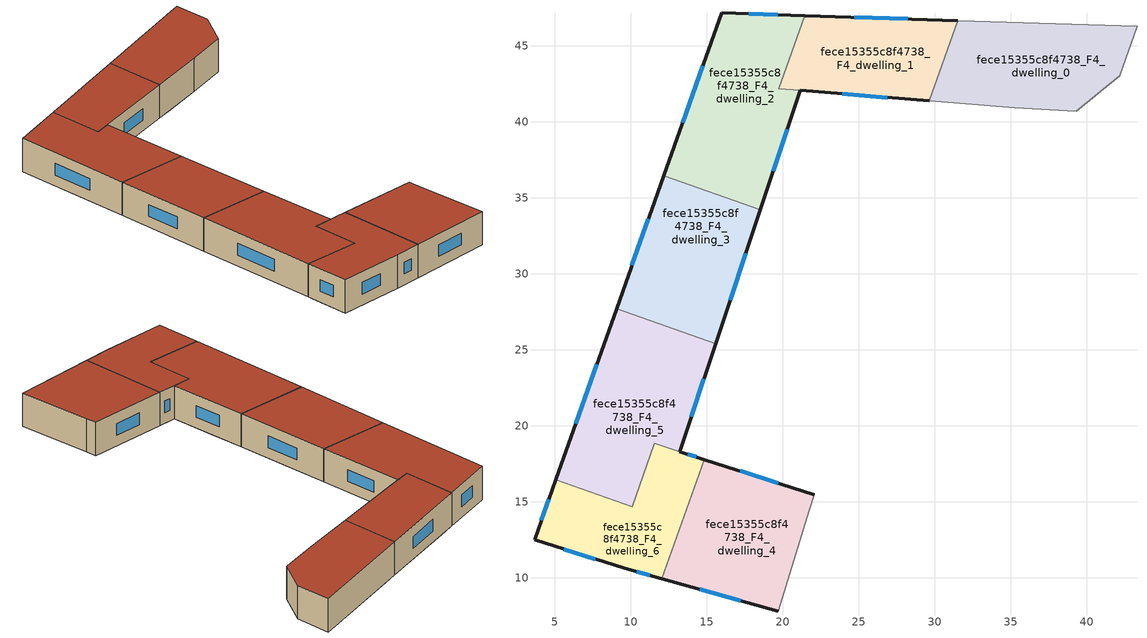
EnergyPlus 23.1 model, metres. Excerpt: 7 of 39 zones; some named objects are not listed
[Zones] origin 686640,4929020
fece15355c8f4738_F4_dwelling_0
 floor to fece15355c8f4738_F3_dwelling_0 (EU_floor_Construction): 43.3,46.27 42.18,43.04 39.29,40.69 35.25,40.92 31.09,41.26 32.99,46.61 z12
 floor to fece15355c8f4738_F3_dwelling_1 (EU_floor_Construction): 32.99,46.61 31.09,41.26 29.64,41.38 31.52,46.66 z12
 wall adiabatic (EU_wall_Construction): 29.64,41.38 35.25,40.92 39.29,40.69 42.18,43.04 43.3,46.27 31.52,46.66 z12:15
 wall to fece15355c8f4738_F4_dwelling_1 (EU_wall_Construction): 31.52,46.66 29.64,41.38 z12:15
 roof outside (EU_roof_Construction): 42.18,43.04 43.3,46.27 31.52,46.66 29.64,41.38 35.25,40.92 39.29,40.69 z15
fece15355c8f4738_F4_dwelling_1
 floor to fece15355c8f4738_F3_dwelling_1 (EU_floor_Construction): 31.52,46.66 29.64,41.38 20.84,42.09 22.57,46.96 z12
 floor to fece15355c8f4738_F3_dwelling_2 (EU_floor_Construction): 22.57,46.96 20.84,42.09 19.72,42.18 21.43,46.99 z12
 wall outside (EU_wall_Construction): 31.52,46.66 21.43,46.99 / 21.16,42.07 29.64,41.38 z12:15
 wall to fece15355c8f4738_F4_dwelling_2 (EU_wall_Construction): 19.72,42.18 21.15,42.07 / 21.43,46.99 19.72,42.19 z12:15
 window (EU_Window_Construction): 28.24,46.77 24.71,46.89 / 23.92,41.84 26.88,41.6 z12.98:14.02
 roof outside (EU_roof_Construction): 29.64,41.38 31.52,46.66 21.43,46.99 19.72,42.19 z15
fece15355c8f4738_F4_dwelling_2
 floor to fece15355c8f4738_F3_dwelling_2 (EU_floor_Construction): 21.43,46.99 19.72,42.18 21.15,42.07 19.65,37.57 13.36,39.8 15.97,47.17 z12
 floor to fece15355c8f4738_F3_dwelling_3 (EU_floor_Construction): 19.65,37.57 18.53,34.21 12.17,36.46 13.36,39.8 z12
 wall outside (EU_wall_Construction): 21.43,46.99 15.97,47.17 12.17,36.46 / 18.53,34.21 21.15,42.07 z12:15
 wall to fece15355c8f4738_F4_dwelling_3 (EU_wall_Construction): 12.17,36.46 18.53,34.21 z12:15
 window (EU_Window_Construction): 14.74,43.69 13.41,39.95 / 19.66,47.05 17.75,47.12 / 19.38,36.76 20.3,39.51 z12.98:14.02
 roof outside (EU_roof_Construction): 18.53,34.21 21.15,42.07 19.72,42.18 21.43,46.99 15.97,47.17 12.17,36.46 z15
fece15355c8f4738_F4_dwelling_3
 floor to fece15355c8f4738_F3_dwelling_3 (EU_floor_Construction): 18.53,34.21 17.05,29.77 10.61,32.06 12.17,36.46 z12
 floor to fece15355c8f4738_F3_dwelling_4 (EU_floor_Construction): 17.05,29.77 15.58,25.4 9.07,27.71 10.61,32.06 z12
 wall outside (EU_wall_Construction): 15.58,25.4 18.53,34.21 / 12.17,36.46 9.07,27.71 z12:15
 wall to fece15355c8f4738_F4_dwelling_5 (EU_wall_Construction): 9.07,27.71 15.58,25.4 z12:15
 window (EU_Window_Construction): 16.54,28.26 17.57,31.34 / 11.16,33.62 10.08,30.56 z12.98:14.02
 roof outside (EU_roof_Construction): 15.58,25.4 18.53,34.21 12.17,36.46 9.07,27.71 z15
fece15355c8f4738_F4_dwelling_4
 floor to fece15355c8f4738_F3_dwelling_5 (EU_floor_Construction): 22.06,15.46 21.74,14.43 19.71,7.8 12.97,9.68 15.75,17.49 z12
 floor to fece15355c8f4738_F3_dwelling_7 (EU_floor_Construction): 15.75,17.49 12.97,9.68 12.05,9.93 14.84,17.78 z12
 wall outside (EU_wall_Construction): 12.05,9.93 19.71,7.8 / 22.06,15.46 14.84,17.78 z12:15
 wall adiabatic (EU_wall_Construction): 19.71,7.8 21.74,14.43 22.06,15.46 z12:15
 wall to fece15355c8f4738_F4_dwelling_6 (EU_wall_Construction): 14.84,17.78 12.05,9.93 z12:15
 window (EU_Window_Construction): 14.54,9.24 17.22,8.5 / 19.71,16.22 17.19,17.03 z12.98:14.02
 roof outside (EU_roof_Construction): 19.71,7.8 21.74,14.43 22.06,15.46 14.84,17.78 12.05,9.93 z15
fece15355c8f4738_F4_dwelling_5
 floor to fece15355c8f4738_F3_dwelling_4 (EU_floor_Construction): 15.58,25.4 14.5,22.15 7.92,24.49 9.07,27.71 z12
 floor to fece15355c8f4738_F3_dwelling_6 (EU_floor_Construction): 14.5,22.15 13.21,18.3 11.55,18.83 10.08,14.69 5.07,16.47 7.92,24.49 z12
 wall outside (EU_wall_Construction): 13.21,18.3 15.58,25.4 / 9.07,27.71 5.07,16.47 z12:15
 wall to fece15355c8f4738_F4_dwelling_6 (EU_wall_Construction): 5.07,16.47 10.08,14.69 11.55,18.83 / 11.56,18.84 13.21,18.3 z12:15
 window (EU_Window_Construction): 13.99,20.61 14.81,23.09 / 7.77,24.06 6.37,20.13 z12.98:14.02
 roof outside (EU_roof_Construction): 13.21,18.3 15.58,25.4 9.07,27.71 5.07,16.47 10.08,14.69 11.56,18.84 z15
fece15355c8f4738_F4_dwelling_6
 floor to fece15355c8f4738_F3_dwelling_6 (EU_floor_Construction): 12.37,18.57 10.73,13.95 4.91,16.02 5.07,16.47 10.08,14.69 11.55,18.83 z12
 floor to fece15355c8f4738_F3_dwelling_7 (EU_floor_Construction): 14.84,17.78 12.05,9.93 9.59,10.62 3.66,12.5 4.91,16.02 10.73,13.95 12.37,18.57 z12
 wall outside (EU_wall_Construction): 5.07,16.47 3.66,12.5 9.59,10.62 12.05,9.93 / 14.84,17.78 13.21,18.31 z12:15
 window (EU_Window_Construction): 10.39,10.39 11.25,10.15 / 5.59,11.88 7.67,11.23 / 4.62,15.18 4.12,13.79 / 14.31,17.95 13.74,18.14 z12.98:14.02
 roof outside (EU_roof_Construction): 12.05,9.93 14.84,17.78 11.56,18.84 10.08,14.69 5.07,16.47 3.66,12.5 9.59,10.62 z15
[Building]
EU S2 Campaign: North Axis=0; Terrain=City; Solar Distribution=FullExterior
[Site:Location]
Bologna: Latitude=44.5; Longitude=11.25; Time Zone=1; Elevation=37
[SizingPeriod:WeatherFileDays]
AnnualSizingPeriod: Begin Month=1; Begin Day of Month=1; End Month=12; End Day of Month=31; Day of Week for Start Day=Monday; Use Weather File Daylight Saving Period=No; Use Weather File Rain and Snow Indicators=No
[MATERIAL]
EU_InternalMass_Material: Roughness=MediumRough; Thickness=0.1; Conductivity=1; Density=1800; Specific Heat=900; Thermal Absorptance=0.9; Solar Absorptance=0.7; Visible Absorptance=0.7
[MATERIAL:NOMASS] Roughness=MediumRough; Thermal Absorptance=0.9; Solar Absorptance=0.7; Visible Absorptance=0.7
Name | Thermal Resistance
EU_wall_NoMass | 0.905828
EU_roof_NoMass | 0.37593
EU_floor_NoMass | 0.67114
[WINDOWMATERIAL:SIMPLEGLAZINGSYSTEM]
EU_Window_SimpleGlazing: UFactor=4.52486; Solar Heat Gain Coefficient=0.85; Visible Transmittance=0.85
[CONSTRUCTION]
EU_wall_Construction: EU_wall_NoMass
EU_roof_Construction: EU_roof_NoMass
EU_floor_Construction: EU_floor_NoMass
EU_Window_Construction: EU_Window_SimpleGlazing
EU_InternalMass_Construction: EU_InternalMass_Material
[ZONE] Type=1; Multiplier=1; Ceiling Height=autocalculate; Floor Area=autocalculate; Part of Total Floor Area=Yes
Name | Volume
fece15355c8f4738_F4_dwelling_0 | 190.254
fece15355c8f4738_F4_dwelling_1 | 154.56
fece15355c8f4738_F4_dwelling_2 | 225.9375
fece15355c8f4738_F4_dwelling_3 | 190.258
fece15355c8f4738_F4_dwelling_4 | 190.255
fece15355c8f4738_F4_dwelling_5 | 227.891
fece15355c8f4738_F4_dwelling_6 | 152.592
[INTERNALMASS] Construction=EU_InternalMass_Construction
Name | Zone or ZoneList | Surface Area
fece15355c8f4738_F4_dwelling_0_EU_InternalMass | fece15355c8f4738_F4_dwelling_0 | 63.4176
fece15355c8f4738_F4_dwelling_1_EU_InternalMass | fece15355c8f4738_F4_dwelling_1 | 51.5199
fece15355c8f4738_F4_dwelling_2_EU_InternalMass | fece15355c8f4738_F4_dwelling_2 | 75.3151
fece15355c8f4738_F4_dwelling_3_EU_InternalMass | fece15355c8f4738_F4_dwelling_3 | 63.4194
fece15355c8f4738_F4_dwelling_4_EU_InternalMass | fece15355c8f4738_F4_dwelling_4 | 63.4171
fece15355c8f4738_F4_dwelling_5_EU_InternalMass | fece15355c8f4738_F4_dwelling_5 | 75.9641
fece15355c8f4738_F4_dwelling_6_EU_InternalMass | fece15355c8f4738_F4_dwelling_6 | 50.8725
[OTHEREQUIPMENT] Fuel Type=Electricity; Design Level Calculation Method=Watts/Area; Power per Zone Floor Area=1; Fraction Latent=0; Fraction Radiant=0; Fraction Lost=0; Carbon Dioxide Generation Rate=0; EndUse Subcategory=EU_Step8_InternalGains
Name | Zone or ZoneList or Space or SpaceList | Schedule
EU_Step8_InternalGain_fece15355c8f4738_F4_dwelling_0_f000 | fece15355c8f4738_F4_dwelling_0 | EU_Step8_GainSchedule_fece15355c8f4738_F4_dwelling_0_f000
EU_Step8_InternalGain_fece15355c8f4738_F4_dwelling_1_f000 | fece15355c8f4738_F4_dwelling_1 | EU_Step8_GainSchedule_fece15355c8f4738_F4_dwelling_1_f000
EU_Step8_InternalGain_fece15355c8f4738_F4_dwelling_2_f000 | fece15355c8f4738_F4_dwelling_2 | EU_Step8_GainSchedule_fece15355c8f4738_F4_dwelling_2_f000
EU_Step8_InternalGain_fece15355c8f4738_F4_dwelling_3_f000 | fece15355c8f4738_F4_dwelling_3 | EU_Step8_GainSchedule_fece15355c8f4738_F4_dwelling_3_f000
EU_Step8_InternalGain_fece15355c8f4738_F4_dwelling_4_f000 | fece15355c8f4738_F4_dwelling_4 | EU_Step8_GainSchedule_fece15355c8f4738_F4_dwelling_4_f000
EU_Step8_InternalGain_fece15355c8f4738_F4_dwelling_5_f000 | fece15355c8f4738_F4_dwelling_5 | EU_Step8_GainSchedule_fece15355c8f4738_F4_dwelling_5_f000
EU_Step8_InternalGain_fece15355c8f4738_F4_dwelling_6_f000 | fece15355c8f4738_F4_dwelling_6 | EU_Step8_GainSchedule_fece15355c8f4738_F4_dwelling_6_f000
[ZONEVENTILATION:DESIGNFLOWRATE] Schedule=EU_AlwaysOn; Design Flow Rate Calculation Method=AirChanges/Hour; Air Changes per Hour=0.73129; Ventilation Type=Natural; Fan Pressure Rise=0; Fan Total Efficiency=1; Constant Term Coefficient=1; Temperature Term Coefficient=0; Velocity Term Coefficient=0; Velocity Squared Term Coefficient=0; Minimum Indoor Temperature=-100; Maximum Indoor Temperature=100; Delta Temperature=-100; Minimum Outdoor Temperature=-100; Maximum Outdoor Temperature=100; Maximum Wind Speed=40
Name | Zone or ZoneList or Space or SpaceList
EU_ConstantAir_fece15355c8f4738_F4_dwelling_0 | fece15355c8f4738_F4_dwelling_0
EU_ConstantAir_fece15355c8f4738_F4_dwelling_1 | fece15355c8f4738_F4_dwelling_1
EU_ConstantAir_fece15355c8f4738_F4_dwelling_2 | fece15355c8f4738_F4_dwelling_2
EU_ConstantAir_fece15355c8f4738_F4_dwelling_3 | fece15355c8f4738_F4_dwelling_3
EU_ConstantAir_fece15355c8f4738_F4_dwelling_4 | fece15355c8f4738_F4_dwelling_4
EU_ConstantAir_fece15355c8f4738_F4_dwelling_5 | fece15355c8f4738_F4_dwelling_5
EU_ConstantAir_fece15355c8f4738_F4_dwelling_6 | fece15355c8f4738_F4_dwelling_6
[HVACTEMPLATE:ZONE:IDEALLOADSAIRSYSTEM] System Availability Schedule=EU_AlwaysOn; Maximum Heating Supply Air Temperature=50; Minimum Cooling Supply Air Temperature=13; Maximum Heating Supply Air Humidity Ratio=0.0156; Minimum Cooling Supply Air Humidity Ratio=0.0077; Heating Limit=NoLimit; Cooling Limit=NoLimit; Heating Availability Schedule=EU_AlwaysOn; Cooling Availability Schedule=EU_CoolingOff; Dehumidification Control Type=ConstantSensibleHeatRatio; Cooling Sensible Heat Ratio=0.7; Dehumidification Setpoint=60; Humidification Control Type=None; Humidification Setpoint=30; Outdoor Air Method=None; Outdoor Air Flow Rate per Person=0.00944; Outdoor Air Flow Rate per Zone Floor Area=0; Outdoor Air Flow Rate per Zone=0; Demand Controlled Ventilation Type=None; Outdoor Air Economizer Type=NoEconomizer; Heat Recovery Type=None; Sensible Heat Recovery Effectiveness=0.7; Latent Heat Recovery Effectiveness=0.65
Name | Template Thermostat
fece15355c8f4738_F4_dwelling_0 | EU_HeatOnly_fece15355c8f4738_F4_dwelling_0
fece15355c8f4738_F4_dwelling_1 | EU_HeatOnly_fece15355c8f4738_F4_dwelling_1
fece15355c8f4738_F4_dwelling_2 | EU_HeatOnly_fece15355c8f4738_F4_dwelling_2
fece15355c8f4738_F4_dwelling_3 | EU_HeatOnly_fece15355c8f4738_F4_dwelling_3
fece15355c8f4738_F4_dwelling_4 | EU_HeatOnly_fece15355c8f4738_F4_dwelling_4
fece15355c8f4738_F4_dwelling_5 | EU_HeatOnly_fece15355c8f4738_F4_dwelling_5
fece15355c8f4738_F4_dwelling_6 | EU_HeatOnly_fece15355c8f4738_F4_dwelling_6
[SIZING:ZONE] Zone Cooling Design Supply Air Temperature Input Method=SupplyAirTemperature; Zone Cooling Design Supply Air Temperature=13; Zone Heating Design Supply Air Temperature Input Method=SupplyAirTemperature; Zone Heating Design Supply Air Temperature=50; Zone Cooling Design Supply Air Humidity Ratio=0.008; Zone Heating Design Supply Air Humidity Ratio=0.008; Cooling Design Air Flow Method=DesignDay; Cooling Design Air Flow Rate=0; Cooling Minimum Air Flow per Zone Floor Area=0.000762; Cooling Minimum Air Flow=0; Cooling Minimum Air Flow Fraction=0.2; Heating Design Air Flow Method=DesignDay; Heating Design Air Flow Rate=0; Heating Maximum Air Flow per Zone Floor Area=0.002032; Heating Maximum Air Flow=0.141576; Heating Maximum Air Flow Fraction=0.3; Account for Dedicated Outdoor Air System=No; Dedicated Outdoor Air System Control Strategy=NeutralSupplyAir; Dedicated Outdoor Air Low Setpoint Temperature for Design=autosize; Dedicated Outdoor Air High Setpoint Temperature for Design=autosize; Zone Load Sizing Method=Sensible Load Only No Latent Load; Zone Latent Cooling Design Supply Air Humidity Ratio Input Method=HumidityRatioDifference; Zone Cooling Design Supply Air Humidity Ratio Difference=0.005; Zone Latent Heating Design Supply Air Humidity Ratio Input Method=HumidityRatioDifference; Zone Humidification Design Supply Air Humidity Ratio Difference=0.005
fece15355c8f4738_F4_dwelling_0; fece15355c8f4738_F4_dwelling_1; fece15355c8f4738_F4_dwelling_2; fece15355c8f4738_F4_dwelling_3; fece15355c8f4738_F4_dwelling_4; fece15355c8f4738_F4_dwelling_5; fece15355c8f4738_F4_dwelling_6
[SCHEDULE:CONSTANT]
Name | Hourly Value
EU_AlwaysOn | 1
EU_CoolingOff | 0
[SCHEDULE:FILE] Column Number=1; Rows to Skip at Top=0; Number of Hours of Data=8760; Column Separator=Comma; Interpolate to Timestep=No; Minutes per Item=60; Adjust Schedule for Daylight Savings=Yes
Name | File
EU_Step8_GainSchedule_fece15355c8f4738_F4_dwelling_0_f000 | ../../schedules/fece15355c8f4738/fece15355c8f4738_F4_dwelling_0_f000_gain.csv
EU_Step8_GainSchedule_fece15355c8f4738_F4_dwelling_1_f000 | ../../schedules/fece15355c8f4738/fece15355c8f4738_F4_dwelling_1_f000_gain.csv
EU_Step8_GainSchedule_fece15355c8f4738_F4_dwelling_2_f000 | ../../schedules/fece15355c8f4738/fece15355c8f4738_F4_dwelling_2_f000_gain.csv
EU_Step8_GainSchedule_fece15355c8f4738_F4_dwelling_3_f000 | ../../schedules/fece15355c8f4738/fece15355c8f4738_F4_dwelling_3_f000_gain.csv
EU_Step8_GainSchedule_fece15355c8f4738_F4_dwelling_4_f000 | ../../schedules/fece15355c8f4738/fece15355c8f4738_F4_dwelling_4_f000_gain.csv
EU_Step8_GainSchedule_fece15355c8f4738_F4_dwelling_5_f000 | ../../schedules/fece15355c8f4738/fece15355c8f4738_F4_dwelling_5_f000_gain.csv
EU_Step8_GainSchedule_fece15355c8f4738_F4_dwelling_6_f000 | ../../schedules/fece15355c8f4738/fece15355c8f4738_F4_dwelling_6_f000_gain.csv
